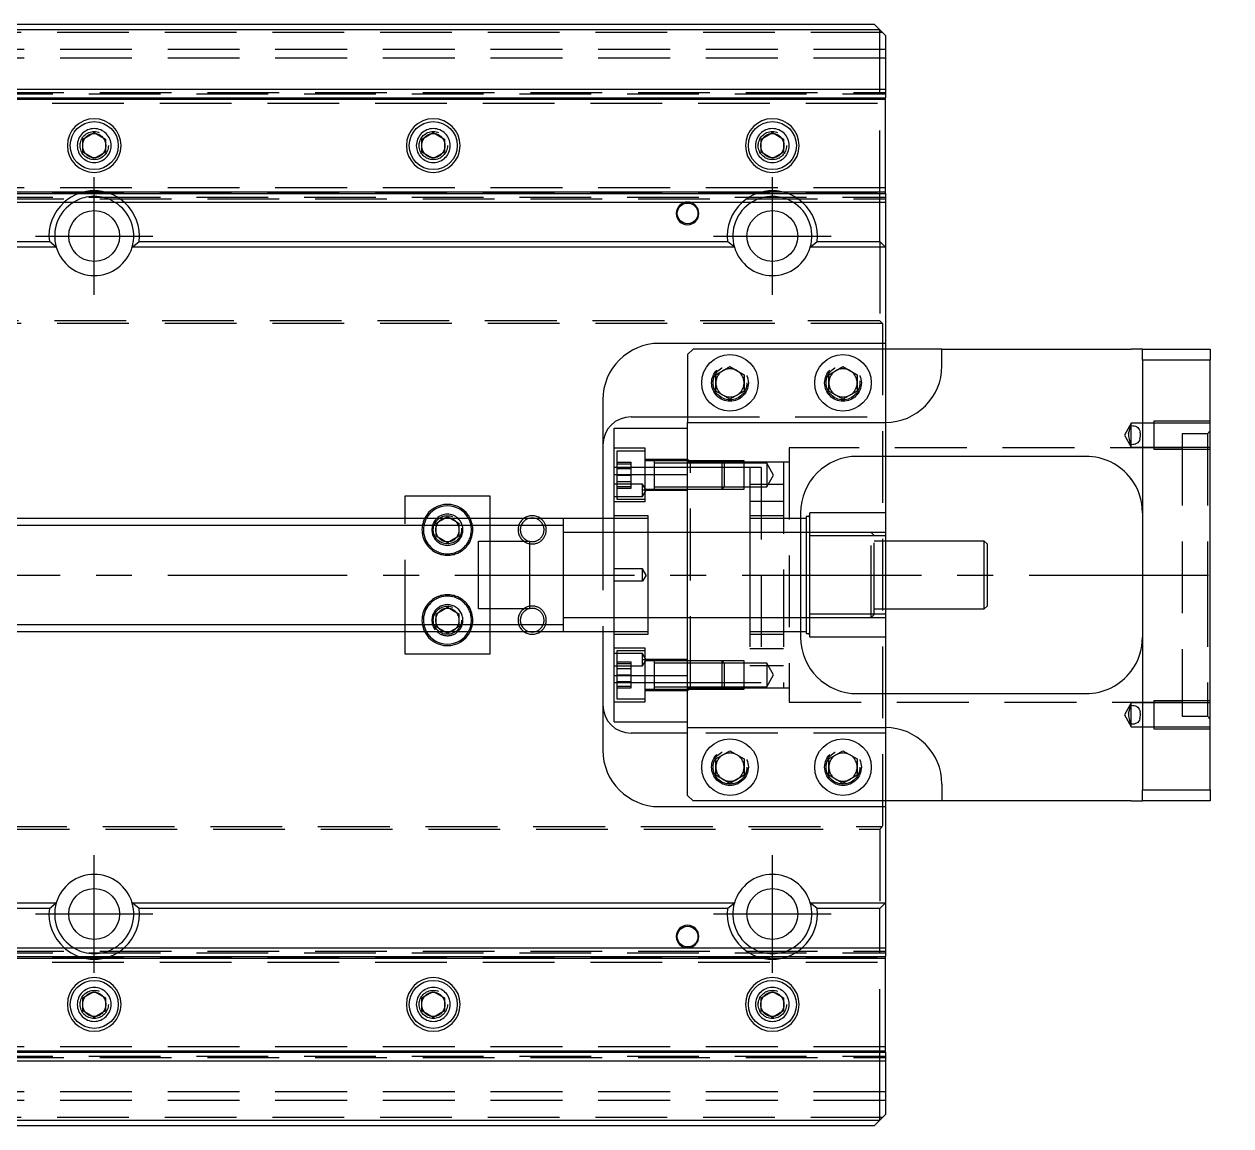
# Model space of a CAD drawing. Extents: x -13 to 881, y -378 to 120.
# Drawn here: x 367.6 to 581.1, y -97.5 to 97.5 of the extents above; entities that cross this region are included whole.
import ezdxf

# ---------------------------------------------------------------- set-up
doc = ezdxf.new("R2010")
doc.units = 0
doc.linetypes.add('CENTER', pattern=[50.8, 31.75, -6.35, 6.35, -6.35])
doc.linetypes.add('DASHED', pattern=[19.05, 12.7, -6.35])
doc.layers.get('0').update_dxf_attribs({"linetype": 'CONTINUOUS'})
doc.layers.add('CENTER', color=1, linetype='CENTER')

msp = doc.modelspace()

# ---------------------------------------------------------------- linework, layer by layer
at = {"color": 7, "linetype": 'CONTINUOUS'}
for p, q in [((360, 97.5), (518, 97.5)), ((519, 96.5), (360, 96.5)), ((519, 96.5), (518, 97.5)), ((520, 95.5), (519, 96.5)), ((519, 86), (519, 96.5)), ((520, 95.5), (520, 86)), ((360, 86), (520, 86)), ((520, 86), (520, 84.48)), ((361.27, 84.48), (520, 84.48)), ((361.95, 84.2), (520, 84.2)), ((520, 84.2), (520, 84.48)), ((520, 67.8), (520, 84.2)), ((378, 77.15), (380, 78.31)), ((378, 74.85), (378, 77.15)), ((380, 78.31), (382, 77.15)), ((382, 77.15), (382, 74.85)), ((438, 77.15), (440, 78.31)), ((438, 74.85), (438, 77.15)), ((440, 78.31), (442, 77.15)), ((442, 77.15), (442, 74.85)), ((498, 77.15), (500, 78.31)), ((498, 74.85), (498, 77.15)), ((500, 78.31), (502, 77.15)), ((502, 77.15), (502, 74.85)), ((380, 73.69), (378, 74.85)), ((382, 74.85), (380, 73.69)), ((440, 73.69), (438, 74.85)), ((442, 74.85), (440, 73.69)), ((500, 73.69), (498, 74.85)), ((502, 74.85), (500, 73.69)), ((360, 67.8), (520, 67.8)), ((360, 67.52), (520, 67.52)), ((520, 67.52), (520, 67.8)), ((520, 67.52), (520, 66)), ((360, 66), (520, 66)), ((519, 59), (519, 66)), ((520, 66), (520, 58)), ((360, 59), (372.06, 59)), ((373.29, 58), (360, 58)), ((373.29, 58), (372.06, 59)), ((386.71, 58), (387.94, 59)), ((493.29, 58), (386.71, 58)), ((387.94, 59), (492.06, 59)), ((493.29, 58), (492.06, 59)), ((506.71, 58), (507.94, 59)), ((520, 58), (506.71, 58)), ((507.94, 59), (519, 59)), ((519, 59), (520, 58)), ((520, 58), (520, 41)), ((520, 41), (480, 41)), ((520, 41), (520, 40)), ((486, 40), (485, 39)), ((485, 39), (485, 27)), ((530, 40), (486, 40)), ((530, 40), (563.5, 40)), ((530, 37), (530, 40)), ((565.5, 40), (563.5, 40)), ((565.5, 40), (577.5, 40)), ((565.5, 38), (565.5, 40)), ((577.5, 40), (577.5, 38)), ((490, 35.44), (492.5, 36.89)), ((492.5, 36.89), (495, 35.44)), ((510, 35.44), (512.5, 36.89)), ((512.5, 36.89), (515, 35.44)), ((565.5, 38), (565.5, -38)), ((577.5, 38), (565.5, 38)), ((577.5, -38), (577.5, 38)), ((490, 32.56), (490, 35.44)), ((495, 35.44), (495, 32.56)), ((510, 32.56), (510, 35.44)), ((515, 35.44), (515, 32.56)), ((492.5, 31.11), (490, 32.56)), ((495, 32.56), (492.5, 31.11)), ((512.5, 31.11), (510, 32.56)), ((515, 32.56), (512.5, 31.11)), ((470, 31), (470, 10)), ((475, 28), (485, 28)), ((472, 26), (485, 26)), ((472, 17.78), (472, 26)), ((485, 27), (520, 27)), ((485, 17.78), (485, 27)), ((563.11, 25.42), (563.23, 25.8)), ((563.23, 25.8), (563.38, 26.17)), ((563.38, 26.17), (563.5, 26.44)), ((563.5, 26.44), (563.76, 26.42)), ((563.5, 23.06), (563.5, 26.44)), ((563.76, 26.42), (564.01, 26.38)), ((564.01, 26.38), (564.25, 26.32)), ((564.25, 26.32), (564.47, 26.21)), ((564.47, 26.21), (564.66, 26.09)), ((564.66, 26.09), (564.81, 25.92)), ((564.81, 25.92), (564.93, 25.74)), ((564.93, 25.74), (565.02, 25.53)), ((563.03, 25.03), (563.11, 25.42)), ((564.81, 23.57), (564.65, 23.41)), ((564.94, 23.78), (564.81, 23.57)), ((565.04, 24.02), (564.94, 23.78)), ((565.02, 25.53), (565.08, 25.3)), ((563.58, 23.06), (563.5, 23.06)), ((563.82, 23.08), (563.58, 23.06)), ((564.03, 23.12), (563.82, 23.08)), ((564.26, 23.18), (564.03, 23.12)), ((564.46, 23.28), (564.26, 23.18)), ((564.65, 23.41), (564.46, 23.28)), ((555.5, 21), (515, 21)), ((520, 21), (520, 11)), ((472, 17.78), (485, 17.78)), ((472, -17.78), (472, 17.78)), ((485, -17.78), (485, 17.78)), ((485, -17.78), (485, 17.78)), ((435, 14), (450, 14)), ((435, 10), (435, 14)), ((450, 14), (450, 10)), ((505, 11), (505, -11)), ((506.63, 6.93), (506.63, 11)), ((520, 11), (506.63, 11)), ((520, 11), (520, 6.93)), ((463, 10), (360, 10)), ((441.96, 10), (442.5, 10.31)), ((442.5, 10.31), (443.04, 10)), ((472, 10), (463, 10)), ((463, 10), (463, -10)), ((463, 10), (463, -10)), ((506, 10), (505, 10)), ((506.31, 10.38), (506, 10.38)), ((506, 10.38), (506, 0)), ((506.63, -6.93), (506.63, 6.93)), ((520, 6.93), (506.63, 6.93)), ((520, 6.93), (520, -6.93)), ((448, -6), (448, 6)), ((448, 6), (457, 6)), ((457, 6), (457, -6)), ((537.5, 6), (520, 6)), ((538, 5.5), (537.5, 6)), ((537.5, -6), (537.5, 6)), ((538, 5.5), (538, -5.5)), ((506, 0), (506, -10.38)), ((457, -6), (448, -6)), ((520, -6), (537.5, -6)), ((537.5, -6), (538, -5.5)), ((506.63, -11), (506.63, -6.93)), ((520, -6.93), (506.63, -6.93)), ((520, -6.93), (520, -11)), ((360, -10), (463, -10)), ((435, -14), (435, -10)), ((442.5, -10.31), (441.96, -10)), ((443.04, -10), (442.5, -10.31)), ((450, -10), (450, -14)), ((463, -10), (472, -10)), ((470, -10), (470, -31)), ((505, -10), (506, -10)), ((506, -10.38), (506.31, -10.38)), ((520, -11), (506.63, -11)), ((520, -11), (520, -21)), ((450, -14), (435, -14)), ((472, -26), (472, -17.78)), ((472, -17.78), (485, -17.78)), ((485, -27), (485, -17.78)), ((515, -21), (555.5, -21)), ((563.23, -23.7), (563.38, -23.33)), ((563.38, -23.33), (563.5, -23.06)), ((563.5, -23.06), (563.76, -23.07)), ((563.5, -26.44), (563.5, -23.06)), ((563.76, -23.07), (564.01, -23.11)), ((564.01, -23.11), (564.25, -23.18)), ((564.25, -23.18), (564.47, -23.28)), ((564.47, -23.28), (564.66, -23.41)), ((564.66, -23.41), (564.81, -23.58)), ((563.03, -24.47), (563.11, -24.08)), ((563.11, -24.08), (563.23, -23.7)), ((564.81, -23.58), (564.93, -23.76)), ((564.93, -23.76), (565.02, -23.96)), ((565.04, -25.47), (564.94, -25.71)), ((565.02, -23.96), (565.08, -24.2)), ((472, -26), (485, -26)), ((485, -39), (485, -27)), ((485, -27), (520, -27)), ((563.58, -26.43), (563.5, -26.44)), ((563.82, -26.42), (563.58, -26.43)), ((564.03, -26.38), (563.82, -26.42)), ((564.26, -26.31), (564.03, -26.38)), ((564.46, -26.22), (564.26, -26.31)), ((564.65, -26.09), (564.46, -26.22)), ((564.81, -25.93), (564.65, -26.09)), ((564.94, -25.71), (564.81, -25.93)), ((485, -28), (475, -28)), ((490, -32.56), (492.5, -31.11)), ((492.5, -31.11), (495, -32.56)), ((510, -32.56), (512.5, -31.11)), ((512.5, -31.11), (515, -32.56)), ((490, -35.44), (490, -32.56)), ((495, -32.56), (495, -35.44)), ((510, -35.44), (510, -32.56)), ((515, -32.56), (515, -35.44)), ((492.5, -36.89), (490, -35.44)), ((495, -35.44), (492.5, -36.89)), ((512.5, -36.89), (510, -35.44)), ((515, -35.44), (512.5, -36.89)), ((530, -37), (530, -40)), ((565.5, -40), (565.5, -38)), ((565.5, -38), (577.5, -38)), ((577.5, -38), (577.5, -40)), ((485, -39), (486, -40)), ((530, -40), (486, -40)), ((520, -40), (520, -41)), ((563.5, -40), (530, -40)), ((563.5, -40), (565.5, -40)), ((577.5, -40), (565.5, -40)), ((480, -41), (520, -41)), ((520, -41), (520, -58)), ((360, -58), (373.29, -58)), ((372.06, -59), (360, -59)), ((372.06, -59), (373.29, -58)), ((386.71, -58), (493.29, -58)), ((387.94, -59), (386.71, -58)), ((492.06, -59), (387.94, -59)), ((492.06, -59), (493.29, -58)), ((506.71, -58), (520, -58)), ((507.94, -59), (506.71, -58)), ((519, -59), (507.94, -59)), ((520, -58), (519, -59)), ((519, -66), (519, -59)), ((520, -58), (520, -66)), ((360, -66), (520, -66)), ((520, -66), (520, -67.52)), ((360, -67.52), (520, -67.52)), ((360, -67.8), (520, -67.8)), ((520, -67.8), (520, -67.52)), ((520, -84.2), (520, -67.8)), ((378, -74.85), (380, -73.69)), ((380, -73.69), (382, -74.85)), ((438, -74.85), (440, -73.69)), ((440, -73.69), (442, -74.85)), ((498, -74.85), (500, -73.69)), ((500, -73.69), (502, -74.85)), ((378, -77.15), (378, -74.85)), ((382, -74.85), (382, -77.15)), ((438, -77.15), (438, -74.85)), ((442, -74.85), (442, -77.15)), ((498, -77.15), (498, -74.85)), ((502, -74.85), (502, -77.15)), ((380, -78.31), (378, -77.15)), ((382, -77.15), (380, -78.31)), ((440, -78.31), (438, -77.15)), ((442, -77.15), (440, -78.31)), ((500, -78.31), (498, -77.15)), ((502, -77.15), (500, -78.31)), ((361.27, -84.48), (520, -84.48)), ((361.95, -84.2), (520, -84.2)), ((520, -84.48), (520, -84.2)), ((520, -84.48), (520, -86)), ((360, -86), (520, -86)), ((519, -96.5), (519, -86)), ((520, -86), (520, -95.5)), ((519, -96.5), (520, -95.5)), ((360, -96.5), (519, -96.5)), ((518, -97.5), (360, -97.5)), ((518, -97.5), (519, -96.5))]:
    msp.add_line(p, q, dxfattribs=at)
at = {"color": 3, "linetype": 'DASHED'}
for p, q in [((519.5, 96), (343.8, 96)), ((520, 93), (0, 93)), ((520, 91.5), (0, 91.5)), ((519, 66), (519, 86)), ((0, 85.4), (520, 85.4)), ((353.5, 84.42), (520, 84.42)), ((353.5, 83.5), (520, 83.5)), ((360, 85.15), (520, 85.15)), ((377.5, 76), (377.53, 76.41)), ((437.5, 76), (437.53, 76.41)), ((497.5, 76), (497.53, 76.37)), ((520, 68.5), (353.5, 68.5)), ((0, 66.6), (520, 66.6)), ((353.5, 67.58), (520, 67.58)), ((360, 66.85), (520, 66.85)), ((519, 59), (519, 45)), ((519, 45), (1, 45)), ((519.5, 44.5), (519, 45)), ((519.5, 44.5), (0.5, 44.5)), ((519.5, 44.5), (519.5, -44.5)), ((520, 40), (520, 28)), ((489.5, 34), (489.52, 34.35)), ((515.48, 34.36), (515.5, 34)), ((485, 28), (520, 28)), ((520, 28), (520, 27)), ((485, 17.78), (485, 26)), ((520, 27), (520, 21)), ((563.5, 26.85), (562.29, 24.75)), ((567.5, 26.85), (563.5, 26.85)), ((563.5, 26.44), (563.5, 26.85)), ((577.5, 27.25), (567.5, 27.25)), ((567.5, 27.25), (567.5, 22.25)), ((577.5, 26.85), (567.5, 26.85)), ((562.29, 24.75), (563.5, 22.65)), ((577, 25), (572.5, 25)), ((572.5, 25), (572.5, -25)), ((577.5, 25.5), (577, 25)), ((577, 25), (577, 0)), ((477.5, 22.43), (472, 22.43)), ((477.5, 21.93), (472.5, 21.93)), ((472.5, 21.93), (472.5, 17.68)), ((477.5, 12.93), (477.5, 22.43)), ((572.5, 22.5), (503, 22.5)), ((503, 22.5), (503, -22.5)), ((563.5, 22.65), (563.5, 23.06)), ((563.5, 22.65), (567.5, 22.65)), ((567.5, 22.65), (577.5, 22.65)), ((567.5, 22.25), (577.5, 22.25)), ((472.5, 19.99), (475, 19.99)), ((472.5, 19.68), (475, 19.68)), ((475, 18.83), (475, 19.99)), ((485, 20.43), (477.5, 20.43)), ((479.1, 20.18), (477.5, 20.18)), ((479.1, 20.18), (479.09, 20.18)), ((485, 20.18), (479.1, 20.18)), ((479.1, 20.18), (479.1, 20.18)), ((479.1, 20.18), (479.1, 15.18)), ((479.1, 20.18), (479.1, 17.83)), ((485, 19.78), (479.1, 19.78)), ((485.5, 20), (485, 20.5)), ((491.1, 20.18), (485, 20.18)), ((491.1, 20.18), (485, 20.18)), ((485.5, 20), (485, 20)), ((491.5, 19.78), (485, 19.78)), ((491.28, 20), (485.5, 20)), ((485.5, -20), (485.5, 20)), ((491.5, 19.78), (491.1, 20.18)), ((495, 20.18), (491.1, 20.18)), ((491.1, 17.68), (491.1, 20.18)), ((495, 20), (491.28, 20)), ((495, 19.78), (491.5, 19.78)), ((491.5, 19.78), (491.5, 17.68)), ((495, 15.18), (495, 20.18)), ((502, 20), (495, 20)), ((499, 19.78), (495, 19.78)), ((500.21, 17.68), (499, 19.78)), ((499, 19.78), (499, 17.68)), ((503, 20), (502, 20)), ((502, 20), (502, 0)), ((472.5, 19), (472, 19)), ((477.5, 19), (472.5, 19)), ((472.5, 18.83), (475, 18.83)), ((472.5, 17.68), (475, 17.68)), ((472.5, 17.68), (472.5, 13.43)), ((475, 16.52), (475, 18.83)), ((479.1, 19), (477.5, 19)), ((485, 19), (479.1, 19)), ((479.1, 17.83), (479.1, 17.55)), ((479.1, 17.55), (479.1, 15.91)), ((491.5, 19), (485, 19)), ((491.1, 15.18), (491.1, 17.68)), ((495, 19), (491.5, 19)), ((491.5, 17.68), (491.5, 15.58)), ((496, 19), (495, 19)), ((498, 19), (496, 19)), ((496, 19), (496, 0)), ((498, 19), (498, 0)), ((499, 15.58), (500.21, 17.68)), ((499, 17.68), (499, 15.58)), ((563.52, 16.97), (563.34, 17.21)), ((477, 16.1), (472, 16.1)), ((472.5, 16.52), (475, 16.52)), ((472.5, 15.68), (475, 15.68)), ((472.5, 15.37), (475, 15.37)), ((475, 15.37), (475, 16.52)), ((477.66, 15), (477, 16.1)), ((477, 15), (477, 16.1)), ((477, 13.9), (477.66, 15)), ((477, 13.9), (477, 15)), ((477.66, 15), (477, 15)), ((477.5, 15.18), (479.1, 15.18)), ((479.09, 15.18), (485, 15.18)), ((479.1, 15.91), (479.1, 15.18)), ((479.1, 15.58), (485, 15.58)), ((485, 15.58), (491.5, 15.58)), ((485, 15.18), (491.1, 15.18)), ((485, 15.18), (491.1, 15.18)), ((491.1, 15.18), (491.5, 15.58)), ((491.1, 15.18), (495, 15.18)), ((491.5, 15.58), (495, 15.58)), ((495, 15.58), (499, 15.58)), ((498, 16), (496, 16)), ((502, 16), (498, 16)), ((472, 13.9), (477, 13.9)), ((477.5, 12.93), (472, 12.93)), ((472.5, 13.43), (477.5, 13.43)), ((485, 14.93), (477.5, 14.93)), ((502, 13), (496, 13)), ((435, -10), (435, 10)), ((440.5, 9.15), (441.96, 10)), ((440.5, 6.85), (440.5, 9.15)), ((443.04, 10), (444.5, 9.15)), ((444.5, 9.15), (444.5, 6.85)), ((450, 10), (450, 5)), ((470, 10), (470, -10)), ((478, 10.5), (472, 10.5)), ((478, 10), (472, 10)), ((478, 0), (478, 10.5)), ((502, 10.5), (496, 10.5)), ((502, 10), (496, 10)), ((496, 10), (496, 0)), ((505, 10), (502, 10)), ((442.5, 5.69), (440.5, 6.85)), ((444.5, 6.85), (442.5, 5.69)), ((444.98, 8.29), (445, 8)), ((472, 7.5), (463, 7.5)), ((478, 7.5), (472, 7.5)), ((485, 7.5), (478, 7.5)), ((496, 7.5), (485, 7.5)), ((502, 7.5), (496, 7.5)), ((505, 7.5), (502, 7.5)), ((506, 7.5), (505, 7.5)), ((506.63, 7.5), (506, 7.5)), ((517.5, 7.5), (506.63, 7.5)), ((520, 7.5), (517.5, 7.5)), ((518, 7), (517.5, 7.5)), ((517.5, -7.5), (517.5, 7.5)), ((518, -7), (518, 7)), ((450, 5), (450, -5)), ((520, 6), (518, 6)), ((477, 1.1), (472, 1.1)), ((477.66, 0), (477, 1.1)), ((477, -1.1), (477, 1.1)), ((477.66, 0), (477, -1.1)), ((478, -10.5), (478, 0)), ((496, 0), (496, -19)), ((496, 0), (496, -10)), ((498, 0), (498, -19)), ((502, 0), (502, -20)), ((577, 0), (577, -25)), ((477, -1.1), (472, -1.1)), ((440.5, -6.85), (442.5, -5.69)), ((442.5, -5.69), (444.5, -6.85)), ((450, -5), (450, -10)), ((518, -6), (520, -6)), ((440, -8), (440.01, -7.75)), ((440.5, -9.15), (440.5, -6.85)), ((444.5, -6.85), (444.5, -9.15)), ((463, -7.5), (472, -7.5)), ((472, -7.5), (478, -7.5)), ((478, -7.5), (485, -7.5)), ((485, -7.5), (496, -7.5)), ((496, -7.5), (502, -7.5)), ((502, -7.5), (505, -7.5)), ((505, -7.5), (506, -7.5)), ((506, -7.5), (506.63, -7.5)), ((506.63, -7.5), (517.5, -7.5)), ((517.5, -7.5), (518, -7)), ((517.5, -7.5), (520, -7.5)), ((441.96, -10), (440.5, -9.15)), ((444.5, -9.15), (443.04, -10)), ((472, -10), (478, -10)), ((472, -10.5), (478, -10.5)), ((496, -10), (502, -10)), ((496, -10.5), (502, -10.5)), ((502, -10), (505, -10)), ((477.5, -12.93), (472, -12.93)), ((477, -13.9), (472, -13.9)), ((477.5, -13.43), (472.5, -13.43)), ((472.5, -13.43), (472.5, -21.93)), ((477.66, -15), (477, -13.9)), ((477, -15), (477, -13.9)), ((477.5, -17.68), (477.5, -12.93)), ((485, -14.93), (477.5, -14.93)), ((496, -13), (502, -13)), ((472, -16.1), (477, -16.1)), ((472.5, -15.37), (475, -15.37)), ((472.5, -15.68), (475, -15.68)), ((472.5, -16.52), (475, -16.52)), ((475, -15.68), (475, -15.37)), ((475, -17.68), (475, -15.68)), ((477, -16.1), (477.66, -15)), ((477, -16.1), (477, -15)), ((477.66, -15), (477, -15)), ((479.1, -15.18), (477.5, -15.18)), ((485, -15.18), (479.09, -15.18)), ((479.1, -15.18), (479.1, -20.18)), ((479.1, -15.18), (479.1, -20.18)), ((485, -15.58), (479.1, -15.58)), ((491.1, -15.18), (485, -15.18)), ((491.1, -15.18), (485, -15.18)), ((491.5, -15.58), (485, -15.58)), ((491.5, -15.58), (491.1, -15.18)), ((495, -15.18), (491.1, -15.18)), ((491.1, -20.18), (491.1, -15.18)), ((495, -15.58), (491.5, -15.58)), ((491.5, -15.58), (491.5, -19.78)), ((495, -20.18), (495, -15.18)), ((499, -15.58), (495, -15.58)), ((496, -16), (498, -16)), ((498, -16), (502, -16)), ((500.21, -17.68), (499, -15.58)), ((499, -15.58), (499, -19.78)), ((563.49, -17.02), (563.81, -16.56)), ((472, -19), (472.5, -19)), ((472.5, -17.68), (475, -17.68)), ((472.5, -18.83), (475, -18.83)), ((472.5, -19), (477.5, -19)), ((475, -19.68), (475, -17.68)), ((477.5, -22.43), (477.5, -17.68)), ((477.5, -19), (479.1, -19)), ((479.1, -19), (485, -19)), ((485, -26), (485, -17.78)), ((485, -19), (491.5, -19)), ((491.5, -19), (495, -19)), ((495, -19), (496, -19)), ((496, -19), (498, -19)), ((499, -19.78), (500.21, -17.68)), ((472.5, -19.68), (475, -19.68)), ((472.5, -19.99), (475, -19.99)), ((475, -19.99), (475, -19.68)), ((477.5, -20.18), (479.1, -20.18)), ((477.5, -20.43), (485, -20.43)), ((479.09, -20.18), (479.1, -20.18)), ((479.1, -19.78), (485, -19.78)), ((479.1, -20.18), (485, -20.18)), ((479.1, -20.18), (479.1, -20.18)), ((485, -19.78), (491.5, -19.78)), ((485, -20), (485.5, -20)), ((485, -20.5), (485.5, -20)), ((485, -20.18), (491.1, -20.18)), ((485, -20.18), (491.1, -20.18)), ((485.5, -20), (491.28, -20)), ((491.1, -20.18), (491.5, -19.78)), ((491.1, -20.18), (495, -20.18)), ((491.28, -20), (495, -20)), ((491.5, -19.78), (495, -19.78)), ((495, -19.78), (499, -19.78)), ((495, -20), (502, -20)), ((502, -20), (503, -20)), ((520, -21), (520, -27)), ((472, -22.43), (477.5, -22.43)), ((472.5, -21.93), (477.5, -21.93)), ((503, -22.5), (572.5, -22.5)), ((563.5, -22.65), (562.29, -24.75)), ((567.5, -22.65), (563.5, -22.65)), ((563.5, -23.06), (563.5, -22.65)), ((577.5, -22.25), (567.5, -22.25)), ((567.5, -22.25), (567.5, -27.25)), ((577.5, -22.65), (567.5, -22.65)), ((562.29, -24.75), (563.5, -26.85)), ((572.5, -25), (577, -25)), ((577, -25), (577.5, -25.5)), ((520, -27), (520, -28)), ((563.5, -26.85), (563.5, -26.44)), ((563.5, -26.85), (567.5, -26.85)), ((567.5, -26.85), (577.5, -26.85)), ((567.5, -27.25), (577.5, -27.25)), ((520, -28), (485, -28)), ((520, -28), (520, -40)), ((489.5, -34), (489.52, -33.65)), ((509.5, -34), (509.52, -33.65)), ((0.5, -44.5), (519.5, -44.5)), ((519, -45), (519.5, -44.5)), ((1, -45), (519, -45)), ((519, -45), (519, -59)), ((519, -86), (519, -66)), ((0, -66.6), (520, -66.6)), ((353.5, -67.58), (520, -67.58)), ((360, -66.85), (520, -66.85)), ((353.5, -68.5), (520, -68.5)), ((377.5, -76), (377.53, -75.59)), ((437.5, -76), (437.53, -75.59)), ((497.5, -76), (497.53, -75.59)), ((0, -85.4), (520, -85.4)), ((520, -83.5), (353.5, -83.5)), ((353.5, -84.42), (520, -84.42)), ((360, -85.15), (520, -85.15)), ((520, -91.5), (0, -91.5)), ((520, -93), (0, -93)), ((519.5, -96), (343.8, -96))]:
    msp.add_line(p, q, dxfattribs=at)
at = {"color": 3, "linetype": 'CONTINUOUS'}
for p, q in [((463, 8.75), (360, 8.75)), ((360, -8.75), (463, -8.75))]:
    msp.add_line(p, q, dxfattribs=at)
at = {"color": 7, "linetype": 'CONTINUOUS'}
for centre, radius in [((380, 76), 4.25), ((440, 76), 4.25), ((500, 76), 4.25), ((380, 60), 4.5), ((500, 60), 4.5), ((492.5, 34), 5), ((512.5, 34), 5), ((492.5, -34), 5), ((512.5, -34), 5), ((380, -60), 4.5), ((500, -60), 4.5), ((380, -76), 4.25), ((440, -76), 4.25), ((500, -76), 4.25)]:
    msp.add_circle(centre, radius, dxfattribs=at)
at = {"color": 3, "linetype": 'DASHED'}
for centre, radius in [((380, 76), 2.5), ((440, 76), 2.5), ((500, 76), 2.5), ((492.5, 34), 3.25), ((492.5, 34), 3), ((512.5, 34), 3.25), ((512.5, 34), 3), ((442.5, 8), 2.5), ((442.5, -8), 2.5), ((492.5, -34), 3.25), ((492.5, -34), 3), ((512.5, -34), 3.25), ((512.5, -34), 3), ((380, -76), 2.5), ((440, -76), 2.5), ((500, -76), 2.5)]:
    msp.add_circle(centre, radius, dxfattribs=at)
at = {"color": 3, "linetype": 'CONTINUOUS'}
for centre in [(485, 64), (485, -64)]:
    msp.add_circle(centre, 1.83, dxfattribs=at)
at = {"color": 7, "linetype": 'CONTINUOUS'}
for centre, radius, start, end in [((380, 76), 4.75, 0, 180), ((440, 76), 4.75, 0, 180), ((500, 76), 4.75, 0, 180), ((380, 76), 4.75, 180, 0), ((440, 76), 4.75, 180, 0), ((500, 76), 4.75, 180, 0), ((380, 60), 8, 131.4096, 187.1808), ((380, 60), 7, 121.0027, 196.6015), ((380, 60), 7, 343.3985, 58.9973), ((380, 60), 8, 352.8192, 48.5904), ((485, 64), 2, 180, 90), ((485, 64), 2, 90, 180), ((500, 60), 8, 131.4096, 187.1808), ((500, 60), 7, 121.0027, 196.6015), ((500, 60), 7, 343.3985, 58.9973), ((500, 60), 8, 352.8192, 48.5904), ((380, 60), 7, 196.6015, 343.3985), ((500, 60), 7, 196.6015, 343.3985), ((480, 31), 10, 90, 180), ((520, 37), 10, 270, 0), ((475, 23), 5, 90, 180), ((566.47, 24.82), 3.45, 176.4283, 210.5249), ((562.4, 24.75), 2.74, 344.4932, 11.499), ((515, 11), 10, 90, 180), ((555.5, 11), 10, 36.8699, 90), ((555.5, 11), 10, 0, 36.8699), ((442.5, 8), 4.5, 90, 153.6122), ((442.5, 8), 4.25, 28.0725, 151.9275), ((442.5, 8), 4.5, 26.3878, 90), ((506.31, 10.69), 0.313, 270, 0), ((457.5, 8), 2.1, 72.2472, 107.7528), ((442.5, -8), 4.5, 206.3878, 333.6122), ((442.5, -8), 4.25, 208.0725, 331.9275), ((457.5, -8), 2.1, 252.2472, 287.7528), ((506.31, -10.69), 0.312, 0, 90), ((515, -11), 10, 180, 270), ((555.5, -11), 10, 323.1301, 360), ((555.5, -11), 10, 270, 323.1301), ((475, -23), 5, 180, 270), ((566.47, -24.68), 3.45, 176.4283, 210.5249), ((562.4, -24.74), 2.74, 344.4932, 11.499), ((520, -37), 10, 0, 90), ((480, -31), 10, 180, 270), ((380, -60), 7, 16.6015, 163.3985), ((500, -60), 7, 16.6015, 163.3985), ((380, -60), 8, 172.8192, 228.5904), ((380, -60), 7, 163.3985, 238.9973), ((380, -60), 7, 301.0027, 16.6015), ((380, -60), 8, 311.4096, 7.1808), ((500, -60), 8, 172.8192, 228.5904), ((500, -60), 7, 163.3985, 238.9973), ((500, -60), 7, 301.0027, 16.6015), ((500, -60), 8, 311.4096, 7.1808), ((485, -64), 2, 270, 180), ((485, -64), 2, 180, 270), ((380, -76), 4.75, 0, 180), ((440, -76), 4.75, 0, 180), ((500, -76), 4.75, 0, 180), ((380, -76), 4.75, 180, 0), ((440, -76), 4.75, 180, 0), ((500, -76), 4.75, 180, 0)]:
    msp.add_arc(centre, radius, start, end, dxfattribs=at)
at = {"color": 3, "linetype": 'DASHED'}
for centre, radius, start, end in [((380, 76), 3, 0, 180), ((380, 76), 2.1, 137.7528, 162.2472), ((380, 76), 2.1, 102.2472, 137.7528), ((380, 76), 2.1, 77.7528, 102.2472), ((380, 76), 2.1, 42.2472, 77.7528), ((380, 76), 2.1, 17.7528, 42.2472), ((440, 76), 3, 0, 180), ((440, 76), 2.1, 137.7528, 162.2472), ((440, 76), 2.1, 102.2472, 137.7528), ((440, 76), 2.1, 77.7528, 102.2472), ((440, 76), 2.1, 42.2472, 77.7528), ((440, 76), 2.1, 17.7528, 42.2472), ((500, 76), 3, 0, 180), ((500, 76), 2.1, 137.7528, 162.2472), ((500, 76), 2.1, 102.2472, 137.7528), ((500, 76), 2.1, 77.7528, 102.2472), ((500, 76), 2.1, 42.2472, 77.7528), ((500, 76), 2.1, 17.7528, 42.2472), ((380, 76), 3, 180, 0), ((380, 76), 2.1, 162.2472, 180), ((380, 76), 2.1, 180, 197.7528), ((380, 76), 2.1, 197.7528, 222.2472), ((380, 76), 2.1, 317.7528, 342.2472), ((380, 76), 2.1, 342.2472, 17.7528), ((440, 76), 3, 180, 0), ((440, 76), 2.1, 162.2472, 180), ((440, 76), 2.1, 180, 197.7528), ((440, 76), 2.1, 197.7528, 222.2472), ((440, 76), 2.1, 317.7528, 342.2472), ((440, 76), 2.1, 342.2472, 17.7528), ((500, 76), 3, 180, 0), ((500, 76), 2.1, 162.2472, 180), ((500, 76), 2.1, 180, 197.7528), ((500, 76), 2.1, 197.7528, 222.2472), ((500, 76), 2.1, 317.7528, 342.2472), ((500, 76), 2.1, 342.2472, 17.7528), ((380, 76), 2.1, 222.2472, 257.7528), ((380, 76), 2.1, 257.7528, 282.2472), ((380, 76), 2.1, 282.2472, 317.7528), ((440, 76), 2.1, 222.2472, 257.7528), ((440, 76), 2.1, 257.7528, 282.2472), ((440, 76), 2.1, 282.2472, 317.7528), ((500, 76), 2.1, 222.2472, 257.7528), ((500, 76), 2.1, 257.7528, 282.2472), ((500, 76), 2.1, 282.2472, 317.7528), ((380, 60), 8, 48.5904, 131.4096), ((380, 60), 7, 58.9973, 121.0027), ((500, 60), 8, 48.5904, 131.4096), ((500, 60), 7, 58.9973, 121.0027), ((492.5, 34), 2.5, 60, 120), ((512.5, 34), 2.5, 60, 120), ((492.5, 34), 2.5, 120, 180), ((492.5, 34), 2.5, 0, 60), ((512.5, 34), 2.5, 120, 180), ((512.5, 34), 2.5, 0, 60), ((492.5, 34), 2.5, 180, 240), ((492.5, 34), 2.5, 300, 0), ((512.5, 34), 2.5, 180, 240), ((512.5, 34), 2.5, 300, 0), ((492.5, 34), 2.5, 240, 300), ((512.5, 34), 2.5, 240, 300), ((442.5, 8), 2.75, 46.6582, 133.3418), ((442.5, 8), 4.5, 153.6122, 221.8103), ((442.5, 8), 4.25, 151.9275, 224.9009), ((442.5, 8), 2.75, 133.3418, 270), ((442.5, 8), 2.1, 162.2472, 180), ((442.5, 8), 2.1, 137.7528, 162.2472), ((442.5, 8), 2.1, 107.7528, 137.7528), ((442.5, 8), 2.1, 102.2472, 107.7528), ((442.5, 8), 2.1, 77.7528, 102.2472), ((442.5, 8), 2.75, 270, 46.6582), ((442.5, 8), 2.1, 72.2472, 77.7528), ((442.5, 8), 2.1, 42.2472, 72.2472), ((442.5, 8), 2.1, 17.7528, 42.2472), ((442.5, 8), 2.1, 342.2472, 17.7528), ((442.5, 8), 4.5, 318.1897, 26.3878), ((442.5, 8), 4.25, 0, 28.0725), ((457.5, 8), 2.5, 126.8699, 258.463), ((457.5, 8), 2.1, 107.7528, 256.2259), ((457.5, 8), 2.1, 0, 72.2472), ((457.5, 8), 2.5, 0, 53.1301), ((442.5, 8), 2.1, 180, 197.7528), ((442.5, 8), 2.1, 197.7528, 342.2472), ((442.5, 8), 4.25, 315.0991, 0), ((457.5, 8), 2.1, 256.2259, 0), ((457.5, 8), 2.5, 258.463, 0), ((442.5, 8), 4.5, 221.8103, 318.1897), ((442.5, 8), 4.25, 224.9009, 315.0991), ((442.5, -8), 4.5, 90, 138.1897), ((442.5, -8), 4.25, 44.9009, 135.0991), ((442.5, -8), 4.5, 41.8103, 90), ((442.5, -8), 4.5, 138.1897, 206.3878), ((442.5, -8), 4.25, 135.0991, 208.0725), ((442.5, -8), 2.75, 313.3418, 226.6582), ((442.5, -8), 2.1, 17.7528, 162.2472), ((442.5, -8), 4.25, 0, 44.9009), ((442.5, -8), 4.5, 333.6122, 41.8103), ((457.5, -8), 2.5, 101.537, 233.1301), ((457.5, -8), 2.1, 103.7741, 252.2472), ((457.5, -8), 2.5, 0, 101.537), ((457.5, -8), 2.1, 0, 103.7741), ((442.5, -8), 2.1, 162.2472, 180), ((442.5, -8), 2.1, 180, 197.7528), ((442.5, -8), 2.1, 342.2472, 17.7528), ((442.5, -8), 4.25, 331.9275, 0), ((457.5, -8), 2.1, 287.7528, 0), ((457.5, -8), 2.5, 306.8699, 0), ((442.5, -8), 2.1, 197.7528, 222.2472), ((442.5, -8), 2.75, 226.6582, 270), ((442.5, -8), 2.1, 222.2472, 252.2472), ((442.5, -8), 2.1, 252.2472, 257.7528), ((442.5, -8), 2.1, 257.7528, 282.2472), ((442.5, -8), 2.75, 270, 313.3418), ((442.5, -8), 2.1, 282.2472, 287.7528), ((442.5, -8), 2.1, 287.7528, 317.7528), ((442.5, -8), 2.1, 317.7528, 342.2472), ((492.5, -34), 2.5, 120, 180), ((492.5, -34), 2.5, 60, 120), ((492.5, -34), 2.5, 0, 60), ((512.5, -34), 2.5, 120, 180), ((512.5, -34), 2.5, 60, 120), ((512.5, -34), 2.5, 0, 60), ((492.5, -34), 2.5, 180, 240), ((492.5, -34), 2.5, 300, 0), ((512.5, -34), 2.5, 180, 240), ((512.5, -34), 2.5, 300, 0), ((492.5, -34), 2.5, 240, 300), ((512.5, -34), 2.5, 240, 300), ((380, -60), 8, 228.5904, 311.4096), ((380, -60), 7, 238.9973, 301.0027), ((500, -60), 8, 228.5904, 311.4096), ((500, -60), 7, 238.9973, 301.0027), ((380, -76), 3, 0, 180), ((380, -76), 2.1, 137.7528, 162.2472), ((380, -76), 2.1, 102.2472, 137.7528), ((380, -76), 2.1, 77.7528, 102.2472), ((380, -76), 2.1, 42.2472, 77.7528), ((380, -76), 2.1, 17.7528, 42.2472), ((440, -76), 3, 0, 180), ((440, -76), 2.1, 137.7528, 162.2472), ((440, -76), 2.1, 102.2472, 137.7528), ((440, -76), 2.1, 77.7528, 102.2472), ((440, -76), 2.1, 42.2472, 77.7528), ((440, -76), 2.1, 17.7528, 42.2472), ((500, -76), 3, 0, 180), ((500, -76), 2.1, 137.7528, 162.2472), ((500, -76), 2.1, 102.2472, 137.7528), ((500, -76), 2.1, 77.7528, 102.2472), ((500, -76), 2.1, 42.2472, 77.7528), ((500, -76), 2.1, 17.7528, 42.2472), ((380, -76), 3, 180, 0), ((380, -76), 2.1, 162.2472, 180), ((380, -76), 2.1, 180, 197.7528), ((380, -76), 2.1, 197.7528, 222.2472), ((380, -76), 2.1, 317.7528, 342.2472), ((380, -76), 2.1, 342.2472, 17.7528), ((440, -76), 3, 180, 0), ((440, -76), 2.1, 162.2472, 180), ((440, -76), 2.1, 180, 197.7528), ((440, -76), 2.1, 197.7528, 222.2472), ((440, -76), 2.1, 317.7528, 342.2472), ((440, -76), 2.1, 342.2472, 17.7528), ((500, -76), 3, 180, 0), ((500, -76), 2.1, 162.2472, 180), ((500, -76), 2.1, 180, 197.7528), ((500, -76), 2.1, 197.7528, 222.2472), ((500, -76), 2.1, 317.7528, 342.2472), ((500, -76), 2.1, 342.2472, 17.7528), ((380, -76), 2.1, 222.2472, 257.7528), ((380, -76), 2.1, 257.7528, 282.2472), ((380, -76), 2.1, 282.2472, 317.7528), ((440, -76), 2.1, 222.2472, 257.7528), ((440, -76), 2.1, 257.7528, 282.2472), ((440, -76), 2.1, 282.2472, 317.7528), ((500, -76), 2.1, 222.2472, 257.7528), ((500, -76), 2.1, 257.7528, 282.2472), ((500, -76), 2.1, 282.2472, 317.7528)]:
    msp.add_arc(centre, radius, start, end, dxfattribs=at)
at = {"color": 3, "linetype": 'CONTINUOUS'}
for centre, start, end in [((457.5, 8), 53.1301, 126.8699), ((457.5, -8), 233.1301, 306.8699)]:
    msp.add_arc(centre, 2.5, start, end, dxfattribs=at)
at = {"layer": 'CENTER', "color": 1, "linetype": 'CENTER'}
for p, q in [((380, 49.6), (380, 70.4)), ((500, 49.6), (500, 70.4)), ((369.6, 60), (390.4, 60)), ((489.6, 60), (510.4, 60)), ((-13.37, 0), (594.25, 0)), ((380, -70.4), (380, -49.6)), ((500, -70.4), (500, -49.6)), ((369.6, -60), (390.4, -60)), ((489.6, -60), (510.4, -60))]:
    msp.add_line(p, q, dxfattribs=at)

doc.saveas('drawing.dxf')
